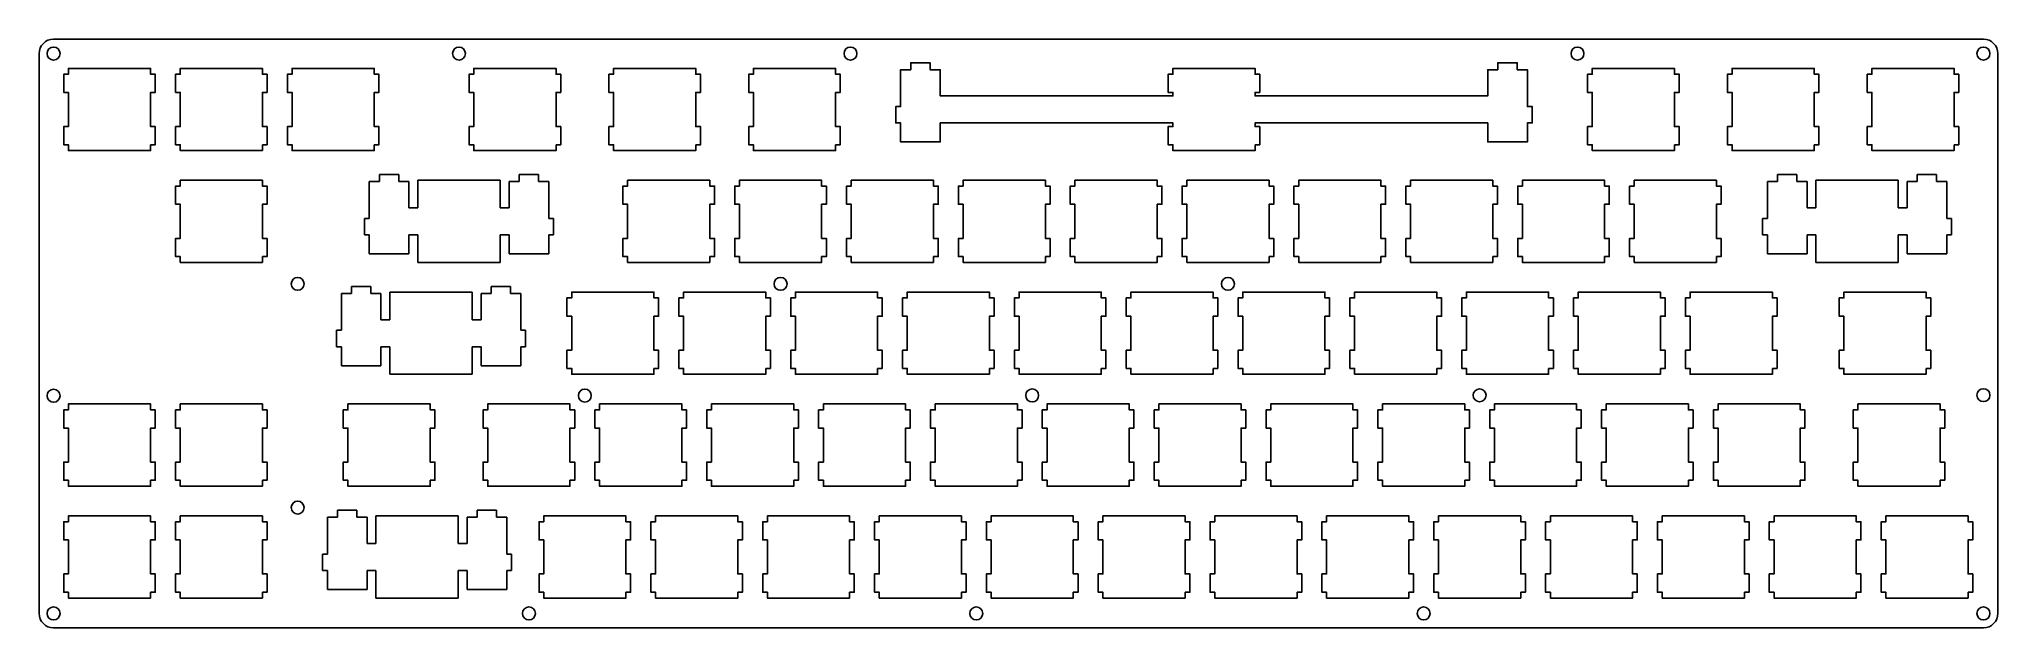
# Model space of a CAD drawing. Header units: millimetres. Extents: x -331 to 2, y -98 to 2.
import ezdxf

# ---------------------------------------------------------------- set-up
doc = ezdxf.new("R2010")
doc.units = ezdxf.units.MM
doc.layers.get('0').update_dxf_attribs({"linetype": 'CONTINUOUS'})

msp = doc.modelspace()

# ---------------------------------------------------------------- linework, layer by layer
for p, q in [((-274.925, -28.3338), (-274.925, -22.0638)), ((-274.925, -22.0638), (-273.2, -22.0638)), ((-273.2, -22.0638), (-273.2, -20.8635)), ((-273.2, -20.8635), (-269.9, -20.8635)), ((-269.9, -20.8635), (-269.9, -22.0638)), ((-269.9, -22.0638), (-268.176, -22.0638)), ((-268.176, -22.0638), (-268.176, -26.5327)), ((-266.65, -26.5327), (-266.65, -21.8336)), ((-266.65, -21.8336), (-252.65, -21.8336)), ((-252.65, -21.8336), (-252.65, -26.5327)), ((-251.126, -26.5327), (-251.126, -22.0638)), ((-251.126, -22.0638), (-249.4, -22.0638)), ((-249.4, -22.0638), (-249.4, -20.8635)), ((-249.4, -20.8635), (-246.101, -20.8635)), ((-246.101, -20.8635), (-246.101, -22.0638)), ((-246.101, -22.0638), (-244.376, -22.0638)), ((-244.376, -22.0638), (-244.376, -28.3338)), ((-36.8004, -28.3338), (-36.8004, -22.0638)), ((-36.8004, -22.0638), (-35.0752, -22.0638)), ((-35.0752, -22.0638), (-35.0752, -20.8635)), ((-35.0752, -20.8635), (-31.7748, -20.8635)), ((-31.7748, -20.8635), (-31.7748, -22.0638)), ((-31.7748, -22.0638), (-30.0509, -22.0638)), ((-30.0509, -22.0638), (-30.0509, -26.5327)), ((-28.5254, -26.5327), (-28.5254, -21.8336)), ((-28.5254, -21.8336), (-14.5259, -21.8336)), ((-14.5259, -21.8336), (-14.5259, -26.5327)), ((-13.0004, -26.5327), (-13.0004, -22.0638)), ((-13.0004, -22.0638), (-11.2751, -22.0638)), ((-11.2751, -22.0638), (-11.2751, -20.8635)), ((-11.2751, -20.8635), (-7.97609, -20.8635)), ((-7.97609, -20.8635), (-7.97609, -22.0638)), ((-7.97609, -22.0638), (-6.2508, -22.0638)), ((-6.2508, -22.0638), (-6.2508, -28.3338)), ((-268.176, -26.5327), (-266.65, -26.5327)), ((-252.65, -26.5327), (-251.126, -26.5327)), ((-30.0509, -26.5327), (-28.5254, -26.5327)), ((-14.5259, -26.5327), (-13.0004, -26.5327)), ((-275.751, -31.1326), (-275.751, -28.3338)), ((-275.751, -28.3338), (-274.925, -28.3338)), ((-244.376, -28.3338), (-243.55, -28.3338)), ((-243.55, -28.3338), (-243.55, -31.1326)), ((-37.6259, -31.1326), (-37.6259, -28.3338)), ((-37.6259, -28.3338), (-36.8004, -28.3338)), ((-6.2508, -28.3338), (-5.42533, -28.3338)), ((-5.42533, -28.3338), (-5.42533, -31.1326)), ((-274.925, -31.1326), (-275.751, -31.1326)), ((-274.925, -34.3628), (-274.925, -31.1326)), ((-266.65, -31.1326), (-268.176, -31.1326)), ((-268.176, -31.1326), (-268.176, -34.3628)), ((-266.65, -35.833), (-266.65, -31.1326)), ((-251.126, -31.1326), (-252.65, -31.1326)), ((-252.65, -31.1326), (-252.65, -35.833)), ((-251.126, -34.3628), (-251.126, -31.1326)), ((-243.55, -31.1326), (-244.376, -31.1326)), ((-244.376, -31.1326), (-244.376, -34.3628)), ((-36.8004, -31.1326), (-37.6259, -31.1326)), ((-36.8004, -34.3628), (-36.8004, -31.1326)), ((-28.5254, -31.1326), (-30.0509, -31.1326)), ((-30.0509, -31.1326), (-30.0509, -34.3628)), ((-28.5254, -35.833), (-28.5254, -31.1326)), ((-13.0004, -31.1326), (-14.5259, -31.1326)), ((-14.5259, -31.1326), (-14.5259, -35.833)), ((-13.0004, -34.3628), (-13.0004, -31.1326)), ((-5.42533, -31.1326), (-6.2508, -31.1326)), ((-6.2508, -31.1326), (-6.2508, -34.3628)), ((-268.176, -34.3628), (-274.925, -34.3628)), ((-252.65, -35.833), (-266.65, -35.833)), ((-244.376, -34.3628), (-251.126, -34.3628)), ((-30.0509, -34.3628), (-36.8004, -34.3628)), ((-14.5259, -35.833), (-28.5254, -35.833)), ((-6.2508, -34.3628), (-13.0004, -34.3628)), ((-277.963, -41.1138), (-277.963, -39.9136)), ((-277.963, -39.9136), (-274.662, -39.9136)), ((-274.662, -39.9136), (-274.662, -41.1138)), ((-254.161, -41.1138), (-254.161, -39.9136)), ((-254.161, -39.9136), (-250.862, -39.9136)), ((-250.862, -39.9136), (-250.862, -41.1138)), ((-279.688, -47.3837), (-279.688, -41.1138)), ((-279.688, -41.1138), (-277.963, -41.1138)), ((-274.662, -41.1138), (-272.937, -41.1138)), ((-272.937, -41.1138), (-272.937, -45.5828)), ((-271.413, -45.5828), (-271.413, -40.8838)), ((-271.413, -40.8838), (-257.412, -40.8838)), ((-257.412, -40.8838), (-257.412, -45.5828)), ((-255.888, -45.5828), (-255.888, -41.1138)), ((-255.888, -41.1138), (-254.161, -41.1138)), ((-250.862, -41.1138), (-249.137, -41.1138)), ((-249.137, -41.1138), (-249.137, -47.3837)), ((-272.937, -45.5828), (-271.413, -45.5828)), ((-257.412, -45.5828), (-255.888, -45.5828)), ((-280.512, -50.1826), (-280.512, -47.3837)), ((-280.512, -47.3837), (-279.688, -47.3837)), ((-249.137, -47.3837), (-248.313, -47.3837)), ((-248.313, -47.3837), (-248.313, -50.1826)), ((-279.688, -50.1826), (-280.512, -50.1826)), ((-279.688, -53.4127), (-279.688, -50.1826)), ((-271.413, -50.1826), (-272.937, -50.1826)), ((-272.937, -50.1826), (-272.937, -53.4127)), ((-271.413, -54.8831), (-271.413, -50.1826)), ((-255.888, -50.1826), (-257.412, -50.1826)), ((-257.412, -50.1826), (-257.412, -54.8831)), ((-255.888, -53.4127), (-255.888, -50.1826)), ((-248.313, -50.1826), (-249.137, -50.1826)), ((-249.137, -50.1826), (-249.137, -53.4127)), ((-272.937, -53.4127), (-279.688, -53.4127)), ((-257.412, -54.8831), (-271.413, -54.8831)), ((-249.137, -53.4127), (-255.888, -53.4127)), ((-282.069, -85.4837), (-282.069, -79.2138)), ((-282.069, -79.2138), (-280.344, -79.2138)), ((-280.344, -79.2138), (-280.344, -78.0136)), ((-280.344, -78.0136), (-277.045, -78.0136)), ((-277.045, -78.0136), (-277.045, -79.2138)), ((-277.045, -79.2138), (-275.32, -79.2138)), ((-275.32, -79.2138), (-275.32, -83.6828)), ((-273.794, -83.6828), (-273.794, -78.9838)), ((-273.794, -78.9838), (-259.795, -78.9838)), ((-259.795, -78.9838), (-259.795, -83.6828)), ((-258.269, -83.6828), (-258.269, -79.2138)), ((-258.269, -79.2138), (-256.544, -79.2138)), ((-256.544, -79.2138), (-256.544, -78.0136)), ((-256.544, -78.0136), (-253.243, -78.0136)), ((-253.243, -78.0136), (-253.243, -79.2138)), ((-253.243, -79.2138), (-251.52, -79.2138)), ((-251.52, -79.2138), (-251.52, -85.4837)), ((-282.895, -88.2826), (-282.895, -85.4837)), ((-282.895, -85.4837), (-282.069, -85.4837)), ((-275.32, -83.6828), (-273.794, -83.6828)), ((-259.795, -83.6828), (-258.269, -83.6828)), ((-251.52, -85.4837), (-250.694, -85.4837)), ((-250.694, -85.4837), (-250.694, -88.2826)), ((-282.069, -88.2826), (-282.895, -88.2826)), ((-282.069, -91.5127), (-282.069, -88.2826)), ((-273.794, -88.2826), (-275.32, -88.2826)), ((-275.32, -88.2826), (-275.32, -91.5127)), ((-273.794, -92.9831), (-273.794, -88.2826)), ((-258.269, -88.2826), (-259.795, -88.2826)), ((-259.795, -88.2826), (-259.795, -92.9831)), ((-258.269, -91.5127), (-258.269, -88.2826)), ((-250.694, -88.2826), (-251.52, -88.2826)), ((-251.52, -88.2826), (-251.52, -91.5127)), ((-275.32, -91.5127), (-282.069, -91.5127)), ((-259.795, -92.9831), (-273.794, -92.9831)), ((-251.52, -91.5127), (-258.269, -91.5127))]:
    msp.add_line(p, q)
msp.add_lwpolyline([(-328.707, 2.19095, 0.414213562), (-331.157, -0.25905), (-331.157, -95.6021, 0.414213562), (-328.707, -98.0521), (-0.00073, -98.0521, 0.414213562), (2.44927, -95.6021), (2.44927, -0.25905, 0.414213562), (-0.00073, 2.19095)], format="xyb", close=True)
for points in [[(-312.182, -15.7827), (-312.182, -16.7831), (-326.182, -16.7831), (-326.182, -15.7827), (-326.981, -15.7827), (-326.981, -12.6848), (-326.182, -12.6848), (-326.182, -6.88329), (-326.981, -6.88329), (-326.981, -3.78273), (-326.182, -3.78273), (-326.182, -2.78364), (-312.182, -2.78364), (-312.182, -3.78273), (-311.381, -3.78273), (-311.381, -6.88329), (-312.182, -6.88329), (-312.182, -12.6848), (-311.381, -12.6848), (-311.381, -15.7827)], [(-293.132, -15.7827), (-293.132, -16.7831), (-307.132, -16.7831), (-307.132, -15.7827), (-307.931, -15.7827), (-307.931, -12.6848), (-307.132, -12.6848), (-307.132, -6.88329), (-307.931, -6.88329), (-307.931, -3.78273), (-307.132, -3.78273), (-307.132, -2.78364), (-293.132, -2.78364), (-293.132, -3.78273), (-292.331, -3.78273), (-292.331, -6.88329), (-293.132, -6.88329), (-293.132, -12.6848), (-292.331, -12.6848), (-292.331, -15.7827)], [(-274.082, -15.7827), (-274.082, -16.7831), (-288.082, -16.7831), (-288.082, -15.7827), (-288.881, -15.7827), (-288.881, -12.6848), (-288.082, -12.6848), (-288.082, -6.88329), (-288.881, -6.88329), (-288.881, -3.78273), (-288.082, -3.78273), (-288.082, -2.78364), (-274.082, -2.78364), (-274.082, -3.78273), (-273.281, -3.78273), (-273.281, -6.88329), (-274.082, -6.88329), (-274.082, -12.6848), (-273.281, -12.6848), (-273.281, -15.7827)], [(-243.126, -15.7827), (-243.126, -16.7831), (-257.125, -16.7831), (-257.125, -15.7827), (-257.926, -15.7827), (-257.926, -12.6848), (-257.125, -12.6848), (-257.125, -6.88329), (-257.926, -6.88329), (-257.926, -3.78273), (-257.125, -3.78273), (-257.125, -2.78364), (-243.126, -2.78364), (-243.126, -3.78273), (-242.325, -3.78273), (-242.325, -6.88329), (-243.126, -6.88329), (-243.126, -12.6848), (-242.325, -12.6848), (-242.325, -15.7827)], [(-219.312, -15.7827), (-219.312, -16.7831), (-233.313, -16.7831), (-233.313, -15.7827), (-234.112, -15.7827), (-234.112, -12.6848), (-233.313, -12.6848), (-233.313, -6.88329), (-234.112, -6.88329), (-234.112, -3.78273), (-233.313, -3.78273), (-233.313, -2.78364), (-219.312, -2.78364), (-219.312, -3.78273), (-218.513, -3.78273), (-218.513, -6.88329), (-219.312, -6.88329), (-219.312, -12.6848), (-218.513, -12.6848), (-218.513, -15.7827)], [(-195.501, -15.7827), (-195.501, -16.7831), (-209.5, -16.7831), (-209.5, -15.7827), (-210.301, -15.7827), (-210.301, -12.6848), (-209.5, -12.6848), (-209.5, -6.88329), (-210.301, -6.88329), (-210.301, -3.78273), (-209.5, -3.78273), (-209.5, -2.78364), (-195.501, -2.78364), (-195.501, -3.78273), (-194.7, -3.78273), (-194.7, -6.88329), (-195.501, -6.88329), (-195.501, -12.6848), (-194.7, -12.6848), (-194.7, -15.7827)], [(-124.062, -15.7827), (-124.062, -16.7831), (-138.063, -16.7831), (-138.063, -15.7827), (-138.862, -15.7827), (-138.862, -12.6848), (-138.063, -12.6848), (-138.063, -12.0826), (-177.687, -12.0826), (-177.687, -15.3128), (-184.438, -15.3128), (-184.438, -12.0826), (-185.262, -12.0826), (-185.262, -9.28384), (-184.438, -9.28384), (-184.438, -3.01377), (-182.713, -3.01377), (-182.713, -1.8135), (-179.412, -1.8135), (-179.412, -3.01377), (-177.687, -3.01377), (-177.687, -7.48411), (-138.063, -7.48411), (-138.063, -6.88329), (-138.862, -6.88329), (-138.862, -3.78273), (-138.063, -3.78273), (-138.063, -2.78364), (-124.062, -2.78364), (-124.062, -3.78273), (-123.263, -3.78273), (-123.263, -6.88329), (-124.062, -6.88329), (-124.062, -7.48411), (-84.4381, -7.48411), (-84.4381, -3.01377), (-82.7126, -3.01377), (-82.7126, -1.8135), (-79.412, -1.8135), (-79.412, -3.01377), (-77.687, -3.01377), (-77.687, -9.28384), (-76.8629, -9.28384), (-76.8629, -12.0826), (-77.687, -12.0826), (-77.687, -15.3128), (-84.4381, -15.3128), (-84.4381, -12.0826), (-124.062, -12.0826), (-124.062, -12.6848), (-123.263, -12.6848), (-123.263, -15.7827)], [(-52.626, -15.7827), (-52.626, -16.7831), (-66.6253, -16.7831), (-66.6253, -15.7827), (-67.4261, -15.7827), (-67.4261, -12.6848), (-66.6253, -12.6848), (-66.6253, -6.88329), (-67.4261, -6.88329), (-67.4261, -3.78273), (-66.6253, -3.78273), (-66.6253, -2.78364), (-52.626, -2.78364), (-52.626, -3.78273), (-51.8252, -3.78273), (-51.8252, -6.88329), (-52.626, -6.88329), (-52.626, -12.6848), (-51.8252, -12.6848), (-51.8252, -15.7827)], [(-28.812, -15.7827), (-28.812, -16.7831), (-42.8128, -16.7831), (-42.8128, -15.7827), (-43.6122, -15.7827), (-43.6122, -12.6848), (-42.8128, -12.6848), (-42.8128, -6.88329), (-43.6122, -6.88329), (-43.6122, -3.78273), (-42.8128, -3.78273), (-42.8128, -2.78364), (-28.812, -2.78364), (-28.812, -3.78273), (-28.0128, -3.78273), (-28.0128, -6.88329), (-28.812, -6.88329), (-28.812, -12.6848), (-28.0128, -12.6848), (-28.0128, -15.7827)], [(-5.00091, -15.7827), (-5.00091, -16.7831), (-19.0004, -16.7831), (-19.0004, -15.7827), (-19.801, -15.7827), (-19.801, -12.6848), (-19.0004, -12.6848), (-19.0004, -6.88329), (-19.801, -6.88329), (-19.801, -3.78273), (-19.0004, -3.78273), (-19.0004, -2.78364), (-5.00091, -2.78364), (-5.00091, -3.78273), (-4.20028, -3.78273), (-4.20028, -6.88329), (-5.00091, -6.88329), (-5.00091, -12.6848), (-4.20028, -12.6848), (-4.20028, -15.7827)], [(-293.132, -34.8327), (-293.132, -35.833), (-307.132, -35.833), (-307.132, -34.8327), (-307.931, -34.8327), (-307.931, -31.7348), (-307.132, -31.7348), (-307.132, -25.9333), (-307.931, -25.9333), (-307.931, -22.8327), (-307.132, -22.8327), (-307.132, -21.8336), (-293.132, -21.8336), (-293.132, -22.8327), (-292.331, -22.8327), (-292.331, -25.9333), (-293.132, -25.9333), (-293.132, -31.7348), (-292.331, -31.7348), (-292.331, -34.8327)], [(-216.932, -34.8327), (-216.932, -35.833), (-230.932, -35.833), (-230.932, -34.8327), (-231.731, -34.8327), (-231.731, -31.7348), (-230.932, -31.7348), (-230.932, -25.9333), (-231.731, -25.9333), (-231.731, -22.8327), (-230.932, -22.8327), (-230.932, -21.8336), (-216.932, -21.8336), (-216.932, -22.8327), (-216.131, -22.8327), (-216.131, -25.9333), (-216.932, -25.9333), (-216.932, -31.7348), (-216.131, -31.7348), (-216.131, -34.8327)], [(-197.882, -34.8327), (-197.882, -35.833), (-211.882, -35.833), (-211.882, -34.8327), (-212.681, -34.8327), (-212.681, -31.7348), (-211.882, -31.7348), (-211.882, -25.9333), (-212.681, -25.9333), (-212.681, -22.8327), (-211.882, -22.8327), (-211.882, -21.8336), (-197.882, -21.8336), (-197.882, -22.8327), (-197.081, -22.8327), (-197.081, -25.9333), (-197.882, -25.9333), (-197.882, -31.7348), (-197.081, -31.7348), (-197.081, -34.8327)], [(-178.832, -34.8327), (-178.832, -35.833), (-192.832, -35.833), (-192.832, -34.8327), (-193.631, -34.8327), (-193.631, -31.7348), (-192.832, -31.7348), (-192.832, -25.9333), (-193.631, -25.9333), (-193.631, -22.8327), (-192.832, -22.8327), (-192.832, -21.8336), (-178.832, -21.8336), (-178.832, -22.8327), (-178.031, -22.8327), (-178.031, -25.9333), (-178.832, -25.9333), (-178.832, -31.7348), (-178.031, -31.7348), (-178.031, -34.8327)], [(-159.782, -34.8327), (-159.782, -35.833), (-173.782, -35.833), (-173.782, -34.8327), (-174.581, -34.8327), (-174.581, -31.7348), (-173.782, -31.7348), (-173.782, -25.9333), (-174.581, -25.9333), (-174.581, -22.8327), (-173.782, -22.8327), (-173.782, -21.8336), (-159.782, -21.8336), (-159.782, -22.8327), (-158.981, -22.8327), (-158.981, -25.9333), (-159.782, -25.9333), (-159.782, -31.7348), (-158.981, -31.7348), (-158.981, -34.8327)], [(-140.732, -34.8327), (-140.732, -35.833), (-154.732, -35.833), (-154.732, -34.8327), (-155.531, -34.8327), (-155.531, -31.7348), (-154.732, -31.7348), (-154.732, -25.9333), (-155.531, -25.9333), (-155.531, -22.8327), (-154.732, -22.8327), (-154.732, -21.8336), (-140.732, -21.8336), (-140.732, -22.8327), (-139.931, -22.8327), (-139.931, -25.9333), (-140.732, -25.9333), (-140.732, -31.7348), (-139.931, -31.7348), (-139.931, -34.8327)], [(-121.682, -34.8327), (-121.682, -35.833), (-135.682, -35.833), (-135.682, -34.8327), (-136.481, -34.8327), (-136.481, -31.7348), (-135.682, -31.7348), (-135.682, -25.9333), (-136.481, -25.9333), (-136.481, -22.8327), (-135.682, -22.8327), (-135.682, -21.8336), (-121.682, -21.8336), (-121.682, -22.8327), (-120.881, -22.8327), (-120.881, -25.9333), (-121.682, -25.9333), (-121.682, -31.7348), (-120.881, -31.7348), (-120.881, -34.8327)], [(-102.632, -34.8327), (-102.632, -35.833), (-116.632, -35.833), (-116.632, -34.8327), (-117.431, -34.8327), (-117.431, -31.7348), (-116.632, -31.7348), (-116.632, -25.9333), (-117.431, -25.9333), (-117.431, -22.8327), (-116.632, -22.8327), (-116.632, -21.8336), (-102.632, -21.8336), (-102.632, -22.8327), (-101.831, -22.8327), (-101.831, -25.9333), (-102.632, -25.9333), (-102.632, -31.7348), (-101.831, -31.7348), (-101.831, -34.8327)], [(-83.5822, -34.8327), (-83.5822, -35.833), (-97.5815, -35.833), (-97.5815, -34.8327), (-98.3809, -34.8327), (-98.3809, -31.7348), (-97.5815, -31.7348), (-97.5815, -25.9333), (-98.3809, -25.9333), (-98.3809, -22.8327), (-97.5815, -22.8327), (-97.5815, -21.8336), (-83.5822, -21.8336), (-83.5822, -22.8327), (-82.7814, -22.8327), (-82.7814, -25.9333), (-83.5822, -25.9333), (-83.5822, -31.7348), (-82.7814, -31.7348), (-82.7814, -34.8327)], [(-64.5322, -34.8327), (-64.5322, -35.833), (-78.5315, -35.833), (-78.5315, -34.8327), (-79.3309, -34.8327), (-79.3309, -31.7348), (-78.5315, -31.7348), (-78.5315, -25.9333), (-79.3309, -25.9333), (-79.3309, -22.8327), (-78.5315, -22.8327), (-78.5315, -21.8336), (-64.5322, -21.8336), (-64.5322, -22.8327), (-63.7314, -22.8327), (-63.7314, -25.9333), (-64.5322, -25.9333), (-64.5322, -31.7348), (-63.7314, -31.7348), (-63.7314, -34.8327)], [(-45.4822, -34.8327), (-45.4822, -35.833), (-59.4815, -35.833), (-59.4815, -34.8327), (-60.2809, -34.8327), (-60.2809, -31.7348), (-59.4815, -31.7348), (-59.4815, -25.9333), (-60.2809, -25.9333), (-60.2809, -22.8327), (-59.4815, -22.8327), (-59.4815, -21.8336), (-45.4822, -21.8336), (-45.4822, -22.8327), (-44.6814, -22.8327), (-44.6814, -25.9333), (-45.4822, -25.9333), (-45.4822, -31.7348), (-44.6814, -31.7348), (-44.6814, -34.8327)], [(-226.457, -53.8826), (-226.457, -54.8831), (-240.457, -54.8831), (-240.457, -53.8826), (-241.256, -53.8826), (-241.256, -50.7834), (-240.457, -50.7834), (-240.457, -44.9834), (-241.256, -44.9834), (-241.256, -41.8828), (-240.457, -41.8828), (-240.457, -40.8838), (-226.457, -40.8838), (-226.457, -41.8828), (-225.656, -41.8828), (-225.656, -44.9834), (-226.457, -44.9834), (-226.457, -50.7834), (-225.656, -50.7834), (-225.656, -53.8826)], [(-207.407, -53.8826), (-207.407, -54.8831), (-221.407, -54.8831), (-221.407, -53.8826), (-222.206, -53.8826), (-222.206, -50.7834), (-221.407, -50.7834), (-221.407, -44.9834), (-222.206, -44.9834), (-222.206, -41.8828), (-221.407, -41.8828), (-221.407, -40.8838), (-207.407, -40.8838), (-207.407, -41.8828), (-206.606, -41.8828), (-206.606, -44.9834), (-207.407, -44.9834), (-207.407, -50.7834), (-206.606, -50.7834), (-206.606, -53.8826)], [(-188.357, -53.8826), (-188.357, -54.8831), (-202.357, -54.8831), (-202.357, -53.8826), (-203.156, -53.8826), (-203.156, -50.7834), (-202.357, -50.7834), (-202.357, -44.9834), (-203.156, -44.9834), (-203.156, -41.8828), (-202.357, -41.8828), (-202.357, -40.8838), (-188.357, -40.8838), (-188.357, -41.8828), (-187.556, -41.8828), (-187.556, -44.9834), (-188.357, -44.9834), (-188.357, -50.7834), (-187.556, -50.7834), (-187.556, -53.8826)], [(-169.307, -53.8826), (-169.307, -54.8831), (-183.307, -54.8831), (-183.307, -53.8826), (-184.106, -53.8826), (-184.106, -50.7834), (-183.307, -50.7834), (-183.307, -44.9834), (-184.106, -44.9834), (-184.106, -41.8828), (-183.307, -41.8828), (-183.307, -40.8838), (-169.307, -40.8838), (-169.307, -41.8828), (-168.506, -41.8828), (-168.506, -44.9834), (-169.307, -44.9834), (-169.307, -50.7834), (-168.506, -50.7834), (-168.506, -53.8826)], [(-150.257, -53.8826), (-150.257, -54.8831), (-164.257, -54.8831), (-164.257, -53.8826), (-165.056, -53.8826), (-165.056, -50.7834), (-164.257, -50.7834), (-164.257, -44.9834), (-165.056, -44.9834), (-165.056, -41.8828), (-164.257, -41.8828), (-164.257, -40.8838), (-150.257, -40.8838), (-150.257, -41.8828), (-149.456, -41.8828), (-149.456, -44.9834), (-150.257, -44.9834), (-150.257, -50.7834), (-149.456, -50.7834), (-149.456, -53.8826)], [(-131.207, -53.8826), (-131.207, -54.8831), (-145.207, -54.8831), (-145.207, -53.8826), (-146.006, -53.8826), (-146.006, -50.7834), (-145.207, -50.7834), (-145.207, -44.9834), (-146.006, -44.9834), (-146.006, -41.8828), (-145.207, -41.8828), (-145.207, -40.8838), (-131.207, -40.8838), (-131.207, -41.8828), (-130.406, -41.8828), (-130.406, -44.9834), (-131.207, -44.9834), (-131.207, -50.7834), (-130.406, -50.7834), (-130.406, -53.8826)], [(-112.157, -53.8826), (-112.157, -54.8831), (-126.157, -54.8831), (-126.157, -53.8826), (-126.956, -53.8826), (-126.956, -50.7834), (-126.157, -50.7834), (-126.157, -44.9834), (-126.956, -44.9834), (-126.956, -41.8828), (-126.157, -41.8828), (-126.157, -40.8838), (-112.157, -40.8838), (-112.157, -41.8828), (-111.356, -41.8828), (-111.356, -44.9834), (-112.157, -44.9834), (-112.157, -50.7834), (-111.356, -50.7834), (-111.356, -53.8826)], [(-93.1072, -53.8826), (-93.1072, -54.8831), (-107.107, -54.8831), (-107.107, -53.8826), (-107.906, -53.8826), (-107.906, -50.7834), (-107.107, -50.7834), (-107.107, -44.9834), (-107.906, -44.9834), (-107.906, -41.8828), (-107.107, -41.8828), (-107.107, -40.8838), (-93.1072, -40.8838), (-93.1072, -41.8828), (-92.3064, -41.8828), (-92.3064, -44.9834), (-93.1072, -44.9834), (-93.1072, -50.7834), (-92.3064, -50.7834), (-92.3064, -53.8826)], [(-74.0572, -53.8826), (-74.0572, -54.8831), (-88.0565, -54.8831), (-88.0565, -53.8826), (-88.8559, -53.8826), (-88.8559, -50.7834), (-88.0565, -50.7834), (-88.0565, -44.9834), (-88.8559, -44.9834), (-88.8559, -41.8828), (-88.0565, -41.8828), (-88.0565, -40.8838), (-74.0572, -40.8838), (-74.0572, -41.8828), (-73.2564, -41.8828), (-73.2564, -44.9834), (-74.0572, -44.9834), (-74.0572, -50.7834), (-73.2564, -50.7834), (-73.2564, -53.8826)], [(-55.0072, -53.8826), (-55.0072, -54.8831), (-69.0065, -54.8831), (-69.0065, -53.8826), (-69.8059, -53.8826), (-69.8059, -50.7834), (-69.0065, -50.7834), (-69.0065, -44.9834), (-69.8059, -44.9834), (-69.8059, -41.8828), (-69.0065, -41.8828), (-69.0065, -40.8838), (-55.0072, -40.8838), (-55.0072, -41.8828), (-54.2064, -41.8828), (-54.2064, -44.9834), (-55.0072, -44.9834), (-55.0072, -50.7834), (-54.2064, -50.7834), (-54.2064, -53.8826)], [(-35.9572, -53.8826), (-35.9572, -54.8831), (-49.9565, -54.8831), (-49.9565, -53.8826), (-50.7559, -53.8826), (-50.7559, -50.7834), (-49.9565, -50.7834), (-49.9565, -44.9834), (-50.7559, -44.9834), (-50.7559, -41.8828), (-49.9565, -41.8828), (-49.9565, -40.8838), (-35.9572, -40.8838), (-35.9572, -41.8828), (-35.1565, -41.8828), (-35.1565, -44.9834), (-35.9572, -44.9834), (-35.9572, -50.7834), (-35.1565, -50.7834), (-35.1565, -53.8826)], [(-9.76203, -53.8826), (-9.76203, -54.8831), (-23.7629, -54.8831), (-23.7629, -53.8826), (-24.5622, -53.8826), (-24.5622, -50.7834), (-23.7629, -50.7834), (-23.7629, -44.9834), (-24.5622, -44.9834), (-24.5622, -41.8828), (-23.7629, -41.8828), (-23.7629, -40.8838), (-9.76203, -40.8838), (-9.76203, -41.8828), (-8.96278, -41.8828), (-8.96278, -44.9834), (-9.76203, -44.9834), (-9.76203, -50.7834), (-8.96278, -50.7834), (-8.96278, -53.8826)], [(-312.182, -72.9326), (-312.182, -73.9331), (-326.182, -73.9331), (-326.182, -72.9326), (-326.981, -72.9326), (-326.981, -69.8334), (-326.182, -69.8334), (-326.182, -64.0334), (-326.981, -64.0334), (-326.981, -60.9328), (-326.182, -60.9328), (-326.182, -59.9338), (-312.182, -59.9338), (-312.182, -60.9328), (-311.381, -60.9328), (-311.381, -64.0334), (-312.182, -64.0334), (-312.182, -69.8334), (-311.381, -69.8334), (-311.381, -72.9326)], [(-293.132, -72.9326), (-293.132, -73.9331), (-307.132, -73.9331), (-307.132, -72.9326), (-307.931, -72.9326), (-307.931, -69.8334), (-307.132, -69.8334), (-307.132, -64.0334), (-307.931, -64.0334), (-307.931, -60.9328), (-307.132, -60.9328), (-307.132, -59.9338), (-293.132, -59.9338), (-293.132, -60.9328), (-292.331, -60.9328), (-292.331, -64.0334), (-293.132, -64.0334), (-293.132, -69.8334), (-292.331, -69.8334), (-292.331, -72.9326)], [(-264.557, -72.9326), (-264.557, -73.9331), (-278.557, -73.9331), (-278.557, -72.9326), (-279.356, -72.9326), (-279.356, -69.8334), (-278.557, -69.8334), (-278.557, -64.0334), (-279.356, -64.0334), (-279.356, -60.9328), (-278.557, -60.9328), (-278.557, -59.9338), (-264.557, -59.9338), (-264.557, -60.9328), (-263.756, -60.9328), (-263.756, -64.0334), (-264.557, -64.0334), (-264.557, -69.8334), (-263.756, -69.8334), (-263.756, -72.9326)], [(-240.745, -72.9326), (-240.745, -73.9331), (-254.744, -73.9331), (-254.744, -72.9326), (-255.545, -72.9326), (-255.545, -69.8334), (-254.744, -69.8334), (-254.744, -64.0334), (-255.545, -64.0334), (-255.545, -60.9328), (-254.744, -60.9328), (-254.744, -59.9338), (-240.745, -59.9338), (-240.745, -60.9328), (-239.944, -60.9328), (-239.944, -64.0334), (-240.745, -64.0334), (-240.745, -69.8334), (-239.944, -69.8334), (-239.944, -72.9326)], [(-221.695, -72.9326), (-221.695, -73.9331), (-235.694, -73.9331), (-235.694, -72.9326), (-236.495, -72.9326), (-236.495, -69.8334), (-235.694, -69.8334), (-235.694, -64.0334), (-236.495, -64.0334), (-236.495, -60.9328), (-235.694, -60.9328), (-235.694, -59.9338), (-221.695, -59.9338), (-221.695, -60.9328), (-220.894, -60.9328), (-220.894, -64.0334), (-221.695, -64.0334), (-221.695, -69.8334), (-220.894, -69.8334), (-220.894, -72.9326)], [(-202.645, -72.9326), (-202.645, -73.9331), (-216.644, -73.9331), (-216.644, -72.9326), (-217.445, -72.9326), (-217.445, -69.8334), (-216.644, -69.8334), (-216.644, -64.0334), (-217.445, -64.0334), (-217.445, -60.9328), (-216.644, -60.9328), (-216.644, -59.9338), (-202.645, -59.9338), (-202.645, -60.9328), (-201.844, -60.9328), (-201.844, -64.0334), (-202.645, -64.0334), (-202.645, -69.8334), (-201.844, -69.8334), (-201.844, -72.9326)], [(-183.595, -72.9326), (-183.595, -73.9331), (-197.594, -73.9331), (-197.594, -72.9326), (-198.395, -72.9326), (-198.395, -69.8334), (-197.594, -69.8334), (-197.594, -64.0334), (-198.395, -64.0334), (-198.395, -60.9328), (-197.594, -60.9328), (-197.594, -59.9338), (-183.595, -59.9338), (-183.595, -60.9328), (-182.794, -60.9328), (-182.794, -64.0334), (-183.595, -64.0334), (-183.595, -69.8334), (-182.794, -69.8334), (-182.794, -72.9326)], [(-164.545, -72.9326), (-164.545, -73.9331), (-178.544, -73.9331), (-178.544, -72.9326), (-179.345, -72.9326), (-179.345, -69.8334), (-178.544, -69.8334), (-178.544, -64.0334), (-179.345, -64.0334), (-179.345, -60.9328), (-178.544, -60.9328), (-178.544, -59.9338), (-164.545, -59.9338), (-164.545, -60.9328), (-163.744, -60.9328), (-163.744, -64.0334), (-164.545, -64.0334), (-164.545, -69.8334), (-163.744, -69.8334), (-163.744, -72.9326)], [(-145.495, -72.9326), (-145.495, -73.9331), (-159.494, -73.9331), (-159.494, -72.9326), (-160.295, -72.9326), (-160.295, -69.8334), (-159.494, -69.8334), (-159.494, -64.0334), (-160.295, -64.0334), (-160.295, -60.9328), (-159.494, -60.9328), (-159.494, -59.9338), (-145.495, -59.9338), (-145.495, -60.9328), (-144.694, -60.9328), (-144.694, -64.0334), (-145.495, -64.0334), (-145.495, -69.8334), (-144.694, -69.8334), (-144.694, -72.9326)], [(-126.445, -72.9326), (-126.445, -73.9331), (-140.444, -73.9331), (-140.444, -72.9326), (-141.245, -72.9326), (-141.245, -69.8334), (-140.444, -69.8334), (-140.444, -64.0334), (-141.245, -64.0334), (-141.245, -60.9328), (-140.444, -60.9328), (-140.444, -59.9338), (-126.445, -59.9338), (-126.445, -60.9328), (-125.644, -60.9328), (-125.644, -64.0334), (-126.445, -64.0334), (-126.445, -69.8334), (-125.644, -69.8334), (-125.644, -72.9326)], [(-107.395, -72.9326), (-107.395, -73.9331), (-121.394, -73.9331), (-121.394, -72.9326), (-122.195, -72.9326), (-122.195, -69.8334), (-121.394, -69.8334), (-121.394, -64.0334), (-122.195, -64.0334), (-122.195, -60.9328), (-121.394, -60.9328), (-121.394, -59.9338), (-107.395, -59.9338), (-107.395, -60.9328), (-106.594, -60.9328), (-106.594, -64.0334), (-107.395, -64.0334), (-107.395, -69.8334), (-106.594, -69.8334), (-106.594, -72.9326)], [(-88.3447, -72.9326), (-88.3447, -73.9331), (-102.344, -73.9331), (-102.344, -72.9326), (-103.145, -72.9326), (-103.145, -69.8334), (-102.344, -69.8334), (-102.344, -64.0334), (-103.145, -64.0334), (-103.145, -60.9328), (-102.344, -60.9328), (-102.344, -59.9338), (-88.3447, -59.9338), (-88.3447, -60.9328), (-87.5439, -60.9328), (-87.5439, -64.0334), (-88.3447, -64.0334), (-88.3447, -69.8334), (-87.5439, -69.8334), (-87.5439, -72.9326)], [(-69.2947, -72.9326), (-69.2947, -73.9331), (-83.294, -73.9331), (-83.294, -72.9326), (-84.0948, -72.9326), (-84.0948, -69.8334), (-83.294, -69.8334), (-83.294, -64.0334), (-84.0948, -64.0334), (-84.0948, -60.9328), (-83.294, -60.9328), (-83.294, -59.9338), (-69.2947, -59.9338), (-69.2947, -60.9328), (-68.4939, -60.9328), (-68.4939, -64.0334), (-69.2947, -64.0334), (-69.2947, -69.8334), (-68.4939, -69.8334), (-68.4939, -72.9326)], [(-50.2447, -72.9326), (-50.2447, -73.9331), (-64.244, -73.9331), (-64.244, -72.9326), (-65.0448, -72.9326), (-65.0448, -69.8334), (-64.244, -69.8334), (-64.244, -64.0334), (-65.0448, -64.0334), (-65.0448, -60.9328), (-64.244, -60.9328), (-64.244, -59.9338), (-50.2447, -59.9338), (-50.2447, -60.9328), (-49.4439, -60.9328), (-49.4439, -64.0334), (-50.2447, -64.0334), (-50.2447, -69.8334), (-49.4439, -69.8334), (-49.4439, -72.9326)], [(-31.1947, -72.9326), (-31.1947, -73.9331), (-45.194, -73.9331), (-45.194, -72.9326), (-45.9948, -72.9326), (-45.9948, -69.8334), (-45.194, -69.8334), (-45.194, -64.0334), (-45.9948, -64.0334), (-45.9948, -60.9328), (-45.194, -60.9328), (-45.194, -59.9338), (-31.1947, -59.9338), (-31.1947, -60.9328), (-30.394, -60.9328), (-30.394, -64.0334), (-31.1947, -64.0334), (-31.1947, -69.8334), (-30.394, -69.8334), (-30.394, -72.9326)], [(-7.38216, -72.9326), (-7.38216, -73.9331), (-21.3817, -73.9331), (-21.3817, -72.9326), (-22.1809, -72.9326), (-22.1809, -69.8334), (-21.3817, -69.8334), (-21.3817, -64.0334), (-22.1809, -64.0334), (-22.1809, -60.9328), (-21.3817, -60.9328), (-21.3817, -59.9338), (-7.38216, -59.9338), (-7.38216, -60.9328), (-6.58153, -60.9328), (-6.58153, -64.0334), (-7.38216, -64.0334), (-7.38216, -69.8334), (-6.58153, -69.8334), (-6.58153, -72.9326)], [(-312.182, -91.9826), (-312.182, -92.9831), (-326.182, -92.9831), (-326.182, -91.9826), (-326.981, -91.9826), (-326.981, -88.8834), (-326.182, -88.8834), (-326.182, -83.0834), (-326.981, -83.0834), (-326.981, -79.9828), (-326.182, -79.9828), (-326.182, -78.9838), (-312.182, -78.9838), (-312.182, -79.9828), (-311.381, -79.9828), (-311.381, -83.0834), (-312.182, -83.0834), (-312.182, -88.8834), (-311.381, -88.8834), (-311.381, -91.9826)], [(-293.132, -91.9826), (-293.132, -92.9831), (-307.132, -92.9831), (-307.132, -91.9826), (-307.931, -91.9826), (-307.931, -88.8834), (-307.132, -88.8834), (-307.132, -83.0834), (-307.931, -83.0834), (-307.931, -79.9828), (-307.132, -79.9828), (-307.132, -78.9838), (-293.132, -78.9838), (-293.132, -79.9828), (-292.331, -79.9828), (-292.331, -83.0834), (-293.132, -83.0834), (-293.132, -88.8834), (-292.331, -88.8834), (-292.331, -91.9826)], [(-231.22, -91.9826), (-231.22, -92.9831), (-245.219, -92.9831), (-245.219, -91.9826), (-246.02, -91.9826), (-246.02, -88.8834), (-245.219, -88.8834), (-245.219, -83.0834), (-246.02, -83.0834), (-246.02, -79.9828), (-245.219, -79.9828), (-245.219, -78.9838), (-231.22, -78.9838), (-231.22, -79.9828), (-230.419, -79.9828), (-230.419, -83.0834), (-231.22, -83.0834), (-231.22, -88.8834), (-230.419, -88.8834), (-230.419, -91.9826)], [(-212.17, -91.9826), (-212.17, -92.9831), (-226.169, -92.9831), (-226.169, -91.9826), (-226.97, -91.9826), (-226.97, -88.8834), (-226.169, -88.8834), (-226.169, -83.0834), (-226.97, -83.0834), (-226.97, -79.9828), (-226.169, -79.9828), (-226.169, -78.9838), (-212.17, -78.9838), (-212.17, -79.9828), (-211.369, -79.9828), (-211.369, -83.0834), (-212.17, -83.0834), (-212.17, -88.8834), (-211.369, -88.8834), (-211.369, -91.9826)], [(-193.12, -91.9826), (-193.12, -92.9831), (-207.119, -92.9831), (-207.119, -91.9826), (-207.92, -91.9826), (-207.92, -88.8834), (-207.119, -88.8834), (-207.119, -83.0834), (-207.92, -83.0834), (-207.92, -79.9828), (-207.119, -79.9828), (-207.119, -78.9838), (-193.12, -78.9838), (-193.12, -79.9828), (-192.319, -79.9828), (-192.319, -83.0834), (-193.12, -83.0834), (-193.12, -88.8834), (-192.319, -88.8834), (-192.319, -91.9826)], [(-174.07, -91.9826), (-174.07, -92.9831), (-188.069, -92.9831), (-188.069, -91.9826), (-188.87, -91.9826), (-188.87, -88.8834), (-188.069, -88.8834), (-188.069, -83.0834), (-188.87, -83.0834), (-188.87, -79.9828), (-188.069, -79.9828), (-188.069, -78.9838), (-174.07, -78.9838), (-174.07, -79.9828), (-173.269, -79.9828), (-173.269, -83.0834), (-174.07, -83.0834), (-174.07, -88.8834), (-173.269, -88.8834), (-173.269, -91.9826)], [(-155.02, -91.9826), (-155.02, -92.9831), (-169.019, -92.9831), (-169.019, -91.9826), (-169.82, -91.9826), (-169.82, -88.8834), (-169.019, -88.8834), (-169.019, -83.0834), (-169.82, -83.0834), (-169.82, -79.9828), (-169.019, -79.9828), (-169.019, -78.9838), (-155.02, -78.9838), (-155.02, -79.9828), (-154.219, -79.9828), (-154.219, -83.0834), (-155.02, -83.0834), (-155.02, -88.8834), (-154.219, -88.8834), (-154.219, -91.9826)], [(-135.97, -91.9826), (-135.97, -92.9831), (-149.969, -92.9831), (-149.969, -91.9826), (-150.77, -91.9826), (-150.77, -88.8834), (-149.969, -88.8834), (-149.969, -83.0834), (-150.77, -83.0834), (-150.77, -79.9828), (-149.969, -79.9828), (-149.969, -78.9838), (-135.97, -78.9838), (-135.97, -79.9828), (-135.169, -79.9828), (-135.169, -83.0834), (-135.97, -83.0834), (-135.97, -88.8834), (-135.169, -88.8834), (-135.169, -91.9826)], [(-116.918, -91.9826), (-116.918, -92.9831), (-130.919, -92.9831), (-130.919, -91.9826), (-131.72, -91.9826), (-131.72, -88.8834), (-130.919, -88.8834), (-130.919, -83.0834), (-131.72, -83.0834), (-131.72, -79.9828), (-130.919, -79.9828), (-130.919, -78.9838), (-116.918, -78.9838), (-116.918, -79.9828), (-116.119, -79.9828), (-116.119, -83.0834), (-116.918, -83.0834), (-116.918, -88.8834), (-116.119, -88.8834), (-116.119, -91.9826)], [(-97.8683, -91.9826), (-97.8683, -92.9831), (-111.869, -92.9831), (-111.869, -91.9826), (-112.668, -91.9826), (-112.668, -88.8834), (-111.869, -88.8834), (-111.869, -83.0834), (-112.668, -83.0834), (-112.668, -79.9828), (-111.869, -79.9828), (-111.869, -78.9838), (-97.8683, -78.9838), (-97.8683, -79.9828), (-97.0689, -79.9828), (-97.0689, -83.0834), (-97.8683, -83.0834), (-97.8683, -88.8834), (-97.0689, -88.8834), (-97.0689, -91.9826)], [(-78.8197, -91.9826), (-78.8197, -92.9831), (-92.819, -92.9831), (-92.819, -91.9826), (-93.6184, -91.9826), (-93.6184, -88.8834), (-92.819, -88.8834), (-92.819, -83.0834), (-93.6184, -83.0834), (-93.6184, -79.9828), (-92.819, -79.9828), (-92.819, -78.9838), (-78.8197, -78.9838), (-78.8197, -79.9828), (-78.0189, -79.9828), (-78.0189, -83.0834), (-78.8197, -83.0834), (-78.8197, -88.8834), (-78.0189, -88.8834), (-78.0189, -91.9826)], [(-59.7697, -91.9826), (-59.7697, -92.9831), (-73.769, -92.9831), (-73.769, -91.9826), (-74.5698, -91.9826), (-74.5698, -88.8834), (-73.769, -88.8834), (-73.769, -83.0834), (-74.5698, -83.0834), (-74.5698, -79.9828), (-73.769, -79.9828), (-73.769, -78.9838), (-59.7697, -78.9838), (-59.7697, -79.9828), (-58.9689, -79.9828), (-58.9689, -83.0834), (-59.7697, -83.0834), (-59.7697, -88.8834), (-58.9689, -88.8834), (-58.9689, -91.9826)], [(-40.7197, -91.9826), (-40.7197, -92.9831), (-54.719, -92.9831), (-54.719, -91.9826), (-55.5198, -91.9826), (-55.5198, -88.8834), (-54.719, -88.8834), (-54.719, -83.0834), (-55.5198, -83.0834), (-55.5198, -79.9828), (-54.719, -79.9828), (-54.719, -78.9838), (-40.7197, -78.9838), (-40.7197, -79.9828), (-39.9189, -79.9828), (-39.9189, -83.0834), (-40.7197, -83.0834), (-40.7197, -88.8834), (-39.9189, -88.8834), (-39.9189, -91.9826)], [(-21.6697, -91.9826), (-21.6697, -92.9831), (-35.669, -92.9831), (-35.669, -91.9826), (-36.4698, -91.9826), (-36.4698, -88.8834), (-35.669, -88.8834), (-35.669, -83.0834), (-36.4698, -83.0834), (-36.4698, -79.9828), (-35.669, -79.9828), (-35.669, -78.9838), (-21.6697, -78.9838), (-21.6697, -79.9828), (-20.869, -79.9828), (-20.869, -83.0834), (-21.6697, -83.0834), (-21.6697, -88.8834), (-20.869, -88.8834), (-20.869, -91.9826)], [(-2.61965, -91.9826), (-2.61965, -92.9831), (-16.6192, -92.9831), (-16.6192, -91.9826), (-17.4198, -91.9826), (-17.4198, -88.8834), (-16.6192, -88.8834), (-16.6192, -83.0834), (-17.4198, -83.0834), (-17.4198, -79.9828), (-16.6192, -79.9828), (-16.6192, -78.9838), (-2.61965, -78.9838), (-2.61965, -79.9828), (-1.81901, -79.9828), (-1.81901, -83.0834), (-2.61965, -83.0834), (-2.61965, -88.8834), (-1.81901, -88.8834), (-1.81901, -91.9826)]]:
    msp.add_lwpolyline(points, close=True)
for centre in [(-328.707, -0.25905), (-259.64817, -0.25905), (-192.97416, -0.25905), (-69.14917, -0.25905), (-0.00073, -0.25905), (-287.12091, -39.4771), (-204.88256, -39.4771), (-128.68256, -39.4771), (-328.707, -58.5271), (-238.21935, -58.50131), (-162.01934, -58.47958), (-85.81934, -58.45786), (-0.00073, -58.4334), (-287.12091, -77.5771), (-328.707, -95.6021), (-247.74442, -95.6021), (-171.54443, -95.6021), (-95.34442, -95.6021), (-0.00073, -95.6021)]:
    msp.add_circle(centre, 1.1)

doc.saveas('drawing.dxf')
